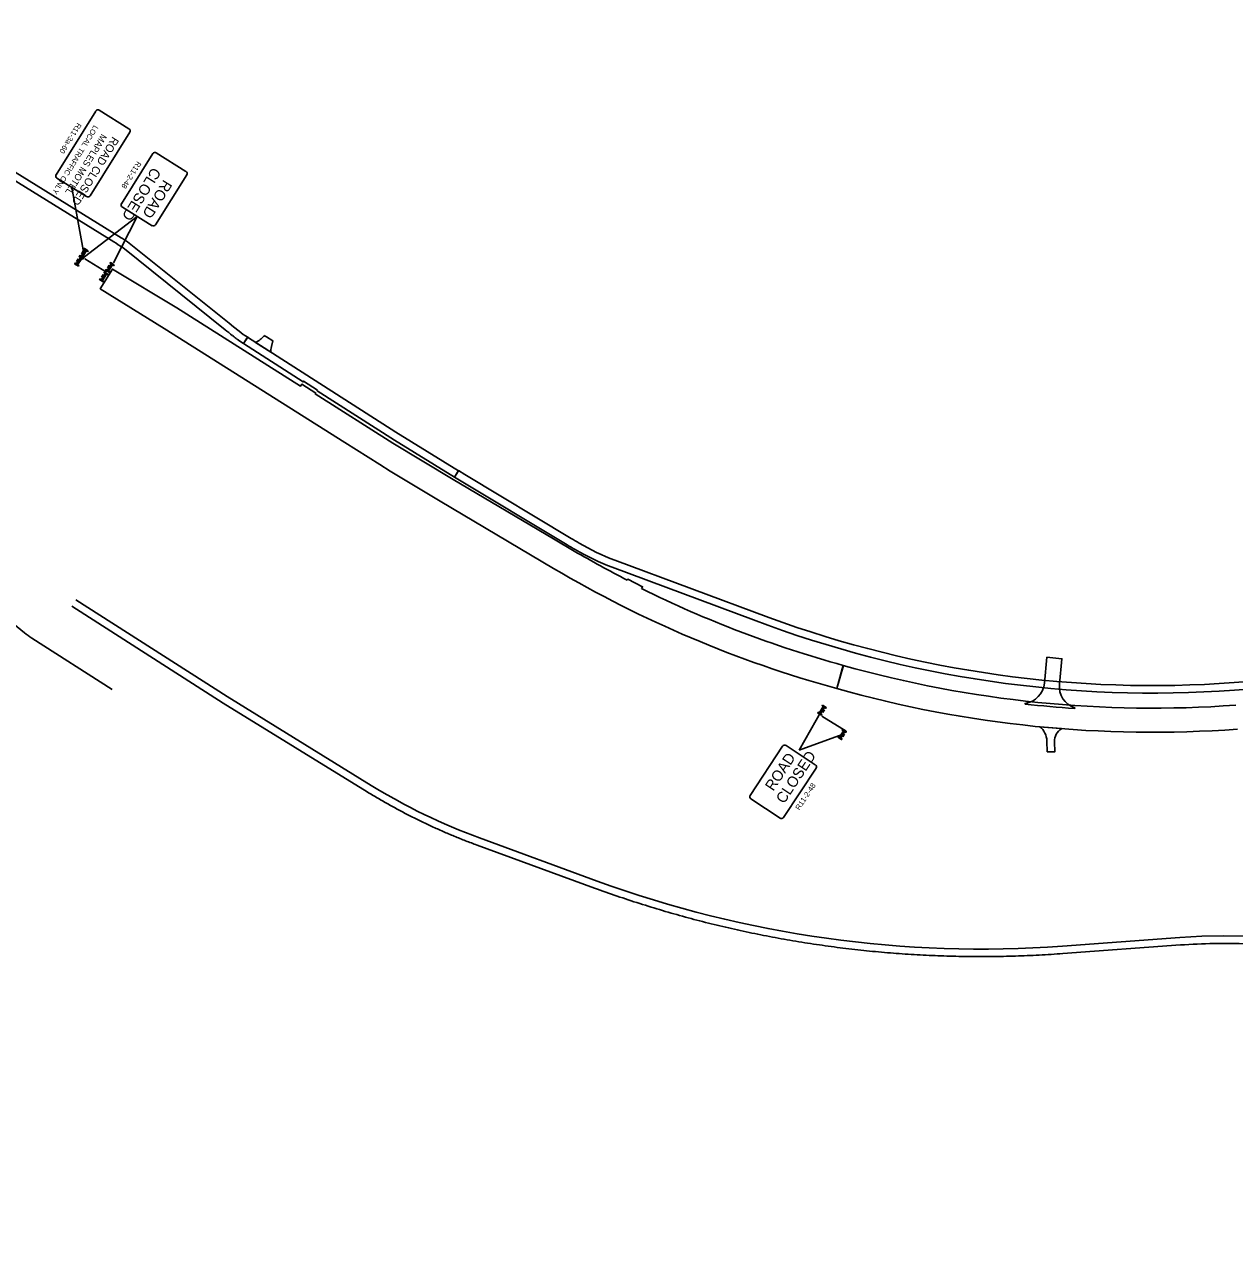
# Model space of a CAD drawing. Extents: x 126146 to 386643, y 319437 to 606724.
# Drawn here: x 138835 to 140441, y 335595 to 337212 of the extents above; entities that cross this region are included whole.
import ezdxf

# ---------------------------------------------------------------- set-up
doc = ezdxf.new("R2010")
doc.units = 0
for name, color, linetype in [('GE_P_Alignment', 7, 'Continuous'), ('MT_P_Work_Area', 7, 'Continuous'), ('PV_P_EOP', 7, 'Continuous'), ('SC_Shading3', 7, 'Continuous'), ('SN_P_Signs', 7, 'Continuous'), ('SN_P_Text', 7, 'Continuous')]:
    doc.layers.add(name, color=color, linetype=linetype)

msp = doc.modelspace()

# ---------------------------------------------------------------- linework, layer by layer
at = {"layer": 'GE_P_Alignment'}
for p, q in [((138944.2, 336883), (138915.5, 336900.8)), ((139893.7, 336293.6), (139926, 336273.7))]:
    msp.add_line(p, q, dxfattribs=at)
at = {"layer": 'MT_P_Work_Area'}
msp.add_line((139922, 336361.1), (139913.4, 336330.2), dxfattribs=at)
for points in [[(139537.7, 336489.7), (139387.1, 336578.8), (139320.9, 336619), (139307, 336627.5), (139260.5, 336656.8), (139021, 336808.2), (138936, 336861), (138952.1, 336887.1), (139037.7, 336835.5), (139158.5, 336759.1), (139201.9, 336731.7), (139203.4, 336734.1), (139222, 336722.4), (139221.4, 336721.4), (139324.5, 336656.2), (139404.2, 336607.8), (139537.5, 336529), (139565.2, 336512.7)], [(139635.5, 336474.3), (139636.1, 336475.3), (139655.7, 336465.4), (139654.4, 336462.9)]]:
    msp.add_lwpolyline(points, dxfattribs=at)
for radius, start, end in [(1510.3, 239.8555, 242.8969), (1544, 239.4021, 254.5933), (1512, 243.7306, 254.5965)]:
    msp.add_arc((140323.6, 337818.7), radius, start, end, dxfattribs=at)
at = {"layer": 'PV_P_EOP'}
for p, q in [((138705, 336510.7), (138835.4, 336404.3)), ((138705, 336510.7), (138835.4, 336404.3)), ((138903.8, 336447.8), (139104.4, 336319.5)), ((138903.8, 336447.8), (139104.4, 336319.5)), ((138898.4, 336439.4), (139099.1, 336311)), ((138898.4, 336439.4), (139099.1, 336311)), ((138845.3, 336397.1), (138951.9, 336329)), ((138845.3, 336397.1), (138951.9, 336329)), ((139104.4, 336319.5), (139295.8, 336201.6)), ((139104.4, 336319.5), (139295.8, 336201.6)), ((139099.1, 336311), (139290.5, 336193.1)), ((139099.1, 336311), (139290.5, 336193.1)), ((139436.1, 336122.4), (139592.1, 336065.3)), ((139436.1, 336122.4), (139592.1, 336065.3)), ((139439.2, 336131.9), (139595.5, 336074.7)), ((139439.2, 336131.9), (139595.5, 336074.7)), ((140212.9, 335988.3), (140368.9, 335999.7)), ((140212.9, 335988.3), (140368.9, 335999.7)), ((140213.7, 335978.4), (140369.6, 335989.8)), ((140213.7, 335978.4), (140369.6, 335989.8))]:
    msp.add_line(p, q, dxfattribs=at)
for centre, radius, start, end in [((138901.8, 336485.6), 105, 230.7678, 237.4469), ((138901.8, 336485.6), 105, 230.7678, 237.4469), ((139712.9, 336878.4), 795, 238.3545, 249.8689), ((139712.9, 336878.4), 795, 238.3545, 249.8689), ((140105, 337466.4), 1482, 249.8935, 274.178), ((140105, 337466.4), 1482, 249.8935, 274.178), ((140427.9, 335191.9), 810, 30.231, 94.178), ((140427.9, 335191.9), 810, 30.231, 94.178)]:
    msp.add_arc(centre, radius, start, end, dxfattribs=at)
for points in [[(139290.5, 336193.1), (139292.8, 336191.6), (139297.4, 336188.8), (139304.4, 336184.7), (139311.4, 336180.6), (139318.4, 336176.6), (139325.5, 336172.7), (139332.7, 336168.8), (139339.8, 336165), (139347, 336161.3), (139354.3, 336157.6), (139361.5, 336154.1), (139368.9, 336150.6), (139376.2, 336147.1), (139383.6, 336143.8), (139391, 336140.5), (139398.4, 336137.3), (139405.9, 336134.2), (139413.4, 336131.1), (139421, 336128.1), (139428.5, 336125.2), (139433.6, 336123.4), (139436.1, 336122.4)], [(139290.5, 336193.1), (139292.8, 336191.6), (139297.4, 336188.8), (139304.4, 336184.7), (139311.4, 336180.6), (139318.4, 336176.6), (139325.5, 336172.7), (139332.7, 336168.8), (139339.8, 336165), (139347, 336161.3), (139354.3, 336157.6), (139361.5, 336154.1), (139368.9, 336150.6), (139376.2, 336147.1), (139383.6, 336143.8), (139391, 336140.5), (139398.4, 336137.3), (139405.9, 336134.2), (139413.4, 336131.1), (139421, 336128.1), (139428.5, 336125.2), (139433.6, 336123.4), (139436.1, 336122.4)], [(139592.1, 336065.3), (139602, 336061.8), (139621.8, 336054.6), (139651.9, 336044.8), (139682.1, 336035.5), (139712.5, 336026.8), (139743.1, 336018.8), (139773.9, 336011.5), (139804.8, 336004.8), (139835.8, 335998.8), (139867, 335993.4), (139898.2, 335988.7), (139929.6, 335984.6), (139961, 335981.3), (139992.5, 335978.5), (140024.1, 335976.5), (140055.7, 335975.1), (140087.3, 335974.4), (140118.9, 335974.4), (140150.5, 335975), (140182.1, 335976.3), (140203.1, 335977.7), (140213.7, 335978.4)], [(139592.1, 336065.3), (139602, 336061.8), (139621.8, 336054.6), (139651.9, 336044.8), (139682.1, 336035.5), (139712.5, 336026.8), (139743.1, 336018.8), (139773.9, 336011.5), (139804.8, 336004.8), (139835.8, 335998.8), (139867, 335993.4), (139898.2, 335988.7), (139929.6, 335984.6), (139961, 335981.3), (139992.5, 335978.5), (140024.1, 335976.5), (140055.7, 335975.1), (140087.3, 335974.4), (140118.9, 335974.4), (140150.5, 335975), (140182.1, 335976.3), (140203.1, 335977.7), (140213.7, 335978.4)], [(140369.6, 335989.8), (140384.4, 335990.6), (140414.2, 335992.3), (140458.8, 335991.7), (140503.4, 335988.7), (140547.7, 335983.3), (140591.7, 335975.4), (140635.1, 335965), (140677.9, 335952.2), (140719.9, 335937.1), (140761, 335919.7), (140801.1, 335899.9), (140840, 335878), (140877.7, 335854), (140913.9, 335827.9), (140948.6, 335799.8), (140981.7, 335769.8), (141013.1, 335738), (141042.6, 335704.5), (141070.2, 335669.4), (141096, 335632.9), (141111.4, 335607.4), (141119.1, 335594.7)], [(140369.6, 335989.8), (140384.4, 335990.6), (140414.2, 335992.3), (140458.8, 335991.7), (140503.4, 335988.7), (140547.7, 335983.3), (140591.7, 335975.4), (140635.1, 335965), (140677.9, 335952.2), (140719.9, 335937.1), (140761, 335919.7), (140801.1, 335899.9), (140840, 335878), (140877.7, 335854), (140913.9, 335827.9), (140948.6, 335799.8), (140981.7, 335769.8), (141013.1, 335738), (141042.6, 335704.5), (141070.2, 335669.4), (141096, 335632.9), (141111.4, 335607.4), (141119.1, 335594.7)]]:
    msp.add_open_spline(points, degree=3, dxfattribs=at)
at = {"layer": 'SC_Shading3'}
for p, q in [((138965.9, 336915.6), (139101.9, 336806.6)), ((139162.5, 336776.6), (139142, 336789.7)), ((139619, 336500.7), (139823.3, 336424.5)), ((139619, 336500.7), (139823.3, 336424.5)), ((139803.1, 336421.4), (139615.5, 336491.3)), ((139803.1, 336421.4), (139615.5, 336491.3)), ((139922.2, 336361), (139913.4, 336330.2)), ((140440.7, 336338.1), (140596.7, 336349.5)), ((140440.7, 336338.1), (140596.7, 336349.5)), ((140597.4, 336339.5), (140441.5, 336328.2)), ((140597.4, 336339.5), (140441.5, 336328.2)), ((140163.3, 336309.7), (140163.4, 336310.7)), ((140229.3, 336304.7), (140229.2, 336303.7)), ((140182.9, 336279.5), (140211.6, 336277))]:
    msp.add_line(p, q, dxfattribs=at)
for points in [[(138964, 336928.7), (138506.4, 337212), (138503.4, 337202.1), (138954, 336923.1)], [(139117.9, 336793.9), (139121.4, 336791.4), (139126.3, 336788.1), (139131.8, 336796.5), (139125.9, 336800.4), (139120.2, 336804.7), (139112.9, 336810.6), (139107.3, 336815.1), (139107.3, 336815.1), (138972.3, 336923.3), (138966.7, 336927)], [(139111.4, 336799), (139111.4, 336799), (139112.3, 336798.3)], [(139153.4, 336798.6), (139156.5, 336797.3), (139165, 336791.9), (139163.2, 336784.2)], [(139555.9, 336521), (139406, 336610.9), (139411.4, 336619.7), (139419.8, 336614.2), (139561, 336529.5)], [(139555.9, 336521), (139406, 336610.9), (139411.4, 336619.7), (139419.8, 336614.2), (139561, 336529.5)], [(140189, 336337.5), (140192.3, 336371.7), (140212.2, 336369.8), (140209, 336336)], [(140202.3, 336259.6), (140202.7, 336246.2), (140192.7, 336246.3), (140192.3, 336260.6)]]:
    msp.add_lwpolyline(points, dxfattribs=at)
for points in [[(139153.8, 336799), (139156.5, 336797.3), (139153.4, 336798.6)], [(139224.5, 336726.5), (139206, 336738.4), (139205.4, 336737.4), (139126.2, 336788.2), (139131.6, 336796.6), (139328.3, 336670.6), (139411.5, 336619.3), (139406.2, 336610.7), (139326.6, 336659.8), (139326.6, 336659.8), (139223.9, 336725.6)], [(139224.5, 336726.5), (139206, 336738.4), (139205.4, 336737.4), (139126.2, 336788.2), (139131.6, 336796.6), (139328.3, 336670.6), (139411.5, 336619.3), (139406.2, 336610.7), (139326.6, 336659.8), (139326.6, 336659.8), (139223.9, 336725.6)]]:
    msp.add_lwpolyline(points, close=True, dxfattribs=at)
for centre, radius, start, end in [((138903.3, 336830.7), 115.3, 56.6225, 58.2415), ((138777.5, 336631.6), 340.8, 56.4358, 58.8036), ((87630.1, 272574.4), 82311.1, 51.285012, 51.293425), ((139489.8, 337278), 610.5, 231.8051, 232.4785), ((139129.9, 336817.2), 30, 293.7649, 321.7555), ((139192.5, 336777.5), 30, 167.1183, 181.7395), ((140332.7, 337816.2), 1500.3, 239.0457, 239.5143), ((140332.7, 337816.2), 1500.3, 239.0457, 239.5143), ((140332.7, 337816.2), 1510.3, 239.0457, 239.5143), ((140332.7, 337816.2), 1510.3, 239.0457, 239.5143), ((139723.8, 336781.8), 310, 239.5143, 249.5485), ((139723.8, 336781.8), 310, 239.5143, 249.5485), ((139723.8, 336781.8), 300, 239.5143, 249.5485), ((139723.8, 336781.8), 300, 239.5143, 249.5485), ((140332.8, 337816.2), 1492, 249.2041, 274.178), ((140332.8, 337816.2), 1492, 249.2041, 274.178), ((140332.8, 337816.2), 1482, 249.8941, 274.178), ((140332.8, 337816.2), 1482, 249.8941, 274.178), ((140332.7, 337816.2), 1512, 254.2451, 274.1782), ((140332.7, 337816.2), 1544, 254.242, 274.1782), ((140159.2, 336340.3), 30, 278.2048, 354.5807), ((140238.8, 336333.1), 30, 174.5807, 251.4349), ((140332.8, 337816.2), 1516, 263.5836, 266.084), ((140167.3, 336260), 25, 1.4241, 51.3212), ((140222.3, 336260.1), 20, 122.59, 181.4241)]:
    msp.add_arc(centre, radius, start, end, dxfattribs=at)
at = {"layer": 'SN_P_Signs'}
for points in [[(138930.1, 337096.9), (138877.4, 337012.4)], [(138974.2, 337073.4), (138934.7, 337098)], [(138922.5, 336984.3), (138975.2, 337068.8)], [(139049.8, 337016.8), (139010.4, 337041.4)], [(139005.8, 337040.4), (138964.4, 336973.9)], [(139009.4, 336945.8), (139050.9, 337012.3)], [(138878.5, 337007.9), (138917.9, 336983.3)], [(138965.4, 336969.3), (139004.8, 336944.7)], [(139841.6, 336253.8), (139798.4, 336188.4)], [(139885, 336229.1), (139846.2, 336254.7)], [(139842.8, 336159.1), (139886, 336224.5)], [(139799.4, 336183.8), (139838.2, 336158.2)]]:
    msp.add_lwpolyline(points, dxfattribs=at)
for centre, radius, start, end in [((138933, 337095.2), 3.32, 58.0294, 148.0294), ((138972.4, 337070.6), 3.32, 328.0294, 58.0294), ((139008.7, 337038.6), 3.33, 58.0294, 148.0294), ((138880.2, 337010.7), 3.32, 148.0294, 238.0294), ((139048.1, 337014), 3.33, 328.0294, 58.0294), ((138919.7, 336986.1), 3.32, 238.0294, 328.0294), ((138967.2, 336972.2), 3.33, 148.0294, 238.0294), ((139006.6, 336947.6), 3.33, 238.0294, 328.0294), ((139844.4, 336251.9), 3.33, 56.542, 146.542), ((139883.2, 336226.3), 3.33, 326.542, 56.542), ((139801.2, 336186.6), 3.33, 146.542, 236.542), ((139840, 336160.9), 3.33, 236.542, 326.542)]:
    msp.add_arc(centre, radius, start, end, dxfattribs=at)
at = {"layer": 'SN_P_Text'}
for p, q in [((138914.4, 336907.9), (138898.2, 336995.6)), ((138907.8, 336897.7), (138985.2, 336957)), ((138953.5, 336895.6), (138985.2, 336957)), ((138916.2, 336912.6), (138910.8, 336904.2)), ((138909.7, 336902.4), (138904.3, 336894)), ((138904.7, 336897.3), (138906.8, 336900.7)), ((138906.5, 336897.4), (138905.2, 336898.2)), ((138911.4, 336901.3), (138906, 336892.9)), ((138907.5, 336899), (138906.3, 336899.8)), ((138907.8, 336897.7), (138907.8, 336897.7)), ((138911.2, 336907.5), (138913.3, 336910.9)), ((138913, 336907.6), (138911.7, 336908.4)), ((138917.9, 336911.6), (138912.5, 336903.1)), ((138914, 336909.3), (138912.8, 336910.1)), ((138914.4, 336907.9), (138914.4, 336907.9)), ((138942.7, 336881.4), (138937.3, 336873)), ((138937.6, 336876.3), (138939.8, 336879.7)), ((138944.3, 336880.4), (138939, 336871.9)), ((138950.7, 336893.9), (138945.3, 336885.4)), ((138945.7, 336888.8), (138947.8, 336892.1)), ((138947.5, 336888.8), (138946.2, 336889.6)), ((138952.4, 336892.8), (138947, 336884.4)), ((138948.5, 336890.5), (138947.3, 336891.3)), ((138948.8, 336889.1), (138948.8, 336889.1)), ((138939.4, 336876.4), (138938.2, 336877.2)), ((138940.5, 336878.1), (138939.3, 336878.9)), ((138940.8, 336876.7), (138940.8, 336876.7)), ((139863.5, 336248.4), (139893.8, 336301.4)), ((139890.3, 336297.7), (139895.6, 336306.2)), ((139892, 336296.7), (139897.3, 336305.2)), ((139893.8, 336301.4), (139893.8, 336301.4)), ((139894.1, 336300.1), (139895.4, 336299.3)), ((139897, 336301.8), (139894.9, 336298.4)), ((139895.2, 336301.8), (139896.5, 336301)), ((139920.5, 336269.3), (139863.5, 336248.4)), ((139917, 336265.6), (139922.3, 336274.1)), ((139918.7, 336264.5), (139924, 336273)), ((139920.5, 336269.3), (139920.5, 336269.3)), ((139920.8, 336267.9), (139922.1, 336267.1)), ((139923.7, 336269.7), (139921.6, 336266.3)), ((139921.9, 336269.6), (139923.1, 336268.8))]:
    msp.add_line(p, q, dxfattribs=at)
for points in [[(138920.1, 336911.3), (138915, 336914.6), (138914.5, 336913.7), (138919.6, 336910.5)], [(138913.6, 336901.1), (138908.5, 336904.3), (138908, 336903.5), (138913, 336900.3)], [(138913.7, 336901.2), (138908.6, 336904.4), (138909.1, 336905.3), (138914.2, 336902.1)], [(138954.6, 336892.6), (138949.5, 336895.8), (138949, 336894.9), (138954.1, 336891.7)], [(138907.2, 336891), (138902.1, 336894.2), (138902.6, 336895), (138907.7, 336891.8)], [(138946.6, 336880.1), (138941.5, 336883.4), (138941, 336882.5), (138946, 336879.3)], [(138948.2, 336882.4), (138943.1, 336885.7), (138943.6, 336886.5), (138948.7, 336883.3)], [(138940.1, 336870), (138935.1, 336873.2), (138935.6, 336874.1), (138940.7, 336870.8)], [(139888.1, 336297.9), (139893.2, 336294.8), (139893.7, 336295.6), (139888.6, 336298.8)], [(139894.4, 336308.1), (139899.5, 336305), (139899, 336304.1), (139893.9, 336307.3)], [(139914.8, 336265.8), (139919.9, 336262.6), (139920.4, 336263.5), (139915.3, 336266.6)], [(139921.1, 336276), (139926.2, 336272.8), (139925.7, 336272), (139920.6, 336275.1)]]:
    msp.add_lwpolyline(points, close=True, dxfattribs=at)

# ---------------------------------------------------------------- texts
at = {"layer": 'SN_P_Signs'}
for s, height, rotation, p in [('LOCAL TRAFFIC ONLY', 7.083, 238.0294, (138927.8, 337078.7)), (' MAPLES MOTEL', 8.854, 238.0294, (138939.6, 337070.1)), ('ROAD CLOSED', 10.625, 238.0294, (138952.5, 337063.7)), ('CLOSED', 14.17, 238.0294, (139005.5, 337023.1)), ('ROAD', 14.17, 238.0294, (139020.3, 337006.7)), ('ROAD', 14.17, 56.542, (139829.2, 336193.2)), ('CLOSED', 14.17, 56.542, (139843.6, 336176.4))]:
    msp.add_text(s, height=height, rotation=rotation, dxfattribs=at).set_placement(p)
at = {"layer": 'SN_P_Text'}
for s, rotation, p in [('R11-3a-60', 238.0294, (138905.7, 337081.9)), ('R11-2-48', 238.0294, (138985.1, 337030.8)), ('R11-2-48', 56.542, (139863.8, 336168.2))]:
    msp.add_text(s, height=7, rotation=rotation, dxfattribs=at).set_placement(p)

doc.saveas('drawing.dxf')
